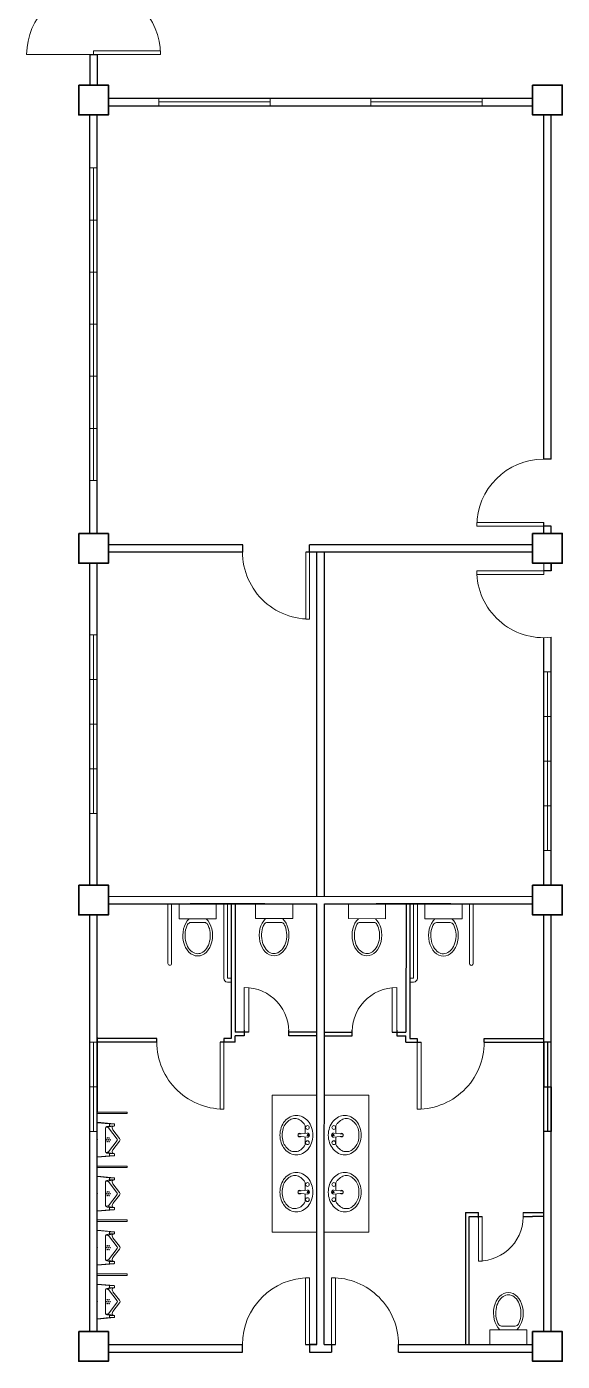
# Model space of a CAD drawing. Header units: millimetres. Extents: x 63005 to 126950, y 36019 to 74749.
# Drawn here: x 63222.58 to 63229.78, y 36328.41 to 36346.35 of the extents above; entities that cross this region are included whole.
import ezdxf

# ---------------------------------------------------------------- set-up
doc = ezdxf.new("R2010")
doc.units = ezdxf.units.MM
doc.header["$LTSCALE"] = 0.04

msp = doc.modelspace()

# ---------------------------------------------------------------- linework, layer by layer
at = {"color": 8, "lineweight": 13}
for p, q in [((63223.48, 36346.027), (63224.38, 36346.027)), ((63223.48, 36345.977), (63223.48, 36346.027)), ((63224.38, 36346.027), (63224.38, 36345.977)), ((63223.48, 36345.977), (63222.58, 36345.977)), ((63224.38, 36345.977), (63223.48, 36345.977)), ((63228.63, 36339.639), (63228.63, 36339.689)), ((63228.63, 36339.689), (63229.53, 36339.689)), ((63229.53, 36339.639), (63228.63, 36339.639)), ((63226.332, 36338.389), (63226.332, 36339.289)), ((63226.382, 36339.289), (63226.382, 36338.389)), ((63229.53, 36339.039), (63228.63, 36339.039)), ((63228.63, 36339.039), (63228.63, 36338.989)), ((63228.63, 36338.989), (63229.53, 36338.989)), ((63229.53, 36338.989), (63229.53, 36339.139)), ((63229.53, 36339.039), (63229.53, 36338.989)), ((63226.382, 36338.389), (63226.332, 36338.389)), ((63225.506, 36332.838), (63225.506, 36333.438)), ((63225.566, 36333.438), (63225.566, 36332.838)), ((63227.494, 36333.438), (63227.494, 36332.838)), ((63227.554, 36332.838), (63227.554, 36333.438)), ((63225.179, 36331.803), (63225.179, 36332.703)), ((63225.229, 36332.703), (63225.229, 36331.803)), ((63225.229, 36331.803), (63225.179, 36331.803)), ((63228.655, 36330.361), (63228.655, 36329.761)), ((63228.705, 36329.761), (63228.705, 36330.361)), ((63228.655, 36329.761), (63228.705, 36329.761)), ((63226.38, 36329.537), (63226.33, 36329.537)), ((63226.33, 36329.537), (63226.33, 36328.637)), ((63226.38, 36328.637), (63226.38, 36329.537)), ((63226.73, 36329.537), (63226.68, 36329.537)), ((63226.68, 36329.537), (63226.68, 36328.637)), ((63226.73, 36328.637), (63226.73, 36329.537))]:
    msp.add_line(p, q, dxfattribs=at)
at = {"color": 8, "lineweight": 25}
for p, q in [((63223.43, 36345.977), (63223.43, 36345.565)), ((63223.43, 36345.977), (63223.53, 36345.977)), ((63223.53, 36345.977), (63223.53, 36345.565)), ((63223.68, 36345.389), (63229.38, 36345.389)), ((63223.68, 36345.289), (63229.38, 36345.289)), ((63226.53, 36345.389), (63229.38, 36345.389)), ((63223.43, 36339.539), (63223.43, 36345.165)), ((63223.53, 36339.539), (63223.53, 36345.165)), ((63229.53, 36340.539), (63229.53, 36345.165)), ((63229.63, 36340.539), (63229.63, 36345.165)), ((63229.63, 36340.539), (63229.53, 36340.539)), ((63229.53, 36339.539), (63229.53, 36339.689)), ((63229.63, 36339.639), (63229.53, 36339.639)), ((63229.63, 36339.539), (63229.63, 36339.639)), ((63225.487, 36339.389), (63223.68, 36339.389)), ((63225.482, 36339.389), (63225.482, 36339.289)), ((63229.38, 36339.389), (63226.382, 36339.389)), ((63226.382, 36339.289), (63226.382, 36339.389)), ((63225.482, 36339.289), (63223.68, 36339.289)), ((63229.38, 36339.289), (63226.332, 36339.289)), ((63226.482, 36339.289), (63226.382, 36339.289)), ((63226.482, 36334.663), (63226.482, 36339.289)), ((63226.582, 36334.663), (63226.582, 36339.289)), ((63223.43, 36334.813), (63223.43, 36339.139)), ((63223.53, 36334.813), (63223.53, 36339.139)), ((63229.63, 36339.039), (63229.53, 36339.039)), ((63229.63, 36339.039), (63229.63, 36339.139)), ((63229.63, 36339.139), (63229.63, 36339.039)), ((63229.53, 36334.812), (63229.53, 36338.139)), ((63229.63, 36334.812), (63229.63, 36338.144)), ((63223.68, 36334.663), (63229.38, 36334.662)), ((63223.68, 36334.563), (63226.482, 36334.563)), ((63225.329, 36334.553), (63225.329, 36332.838)), ((63225.329, 36334.553), (63225.329, 36332.753)), ((63225.381, 36334.563), (63225.381, 36332.838)), ((63226.48, 36328.637), (63226.482, 36334.563)), ((63226.58, 36328.637), (63226.582, 36334.563)), ((63226.582, 36334.563), (63229.38, 36334.562)), ((63228.28, 36334.562), (63227.28, 36334.562)), ((63227.68, 36334.563), (63227.679, 36332.838)), ((63227.732, 36334.552), (63227.731, 36332.838)), ((63227.732, 36334.552), (63227.731, 36332.752)), ((63223.43, 36328.813), (63223.43, 36334.413)), ((63223.53, 36332.913), (63223.53, 36334.413)), ((63229.53, 36328.813), (63229.53, 36334.412)), ((63229.63, 36328.813), (63229.63, 36334.412)), ((63223.53, 36328.813), (63223.53, 36332.913)), ((63224.33, 36332.753), (63223.53, 36332.753)), ((63224.329, 36332.703), (63224.329, 36332.753)), ((63225.329, 36332.753), (63225.229, 36332.753)), ((63225.329, 36332.753), (63225.229, 36332.753)), ((63225.229, 36332.753), (63225.229, 36332.703)), ((63225.329, 36332.838), (63225.329, 36332.787)), ((63225.506, 36332.838), (63225.381, 36332.838)), ((63225.506, 36332.787), (63225.381, 36332.787)), ((63225.381, 36332.703), (63225.381, 36332.787)), ((63225.566, 36332.838), (63225.406, 36332.838)), ((63225.506, 36332.863), (63225.506, 36332.787)), ((63226.481, 36332.787), (63226.104, 36332.787)), ((63226.106, 36332.787), (63226.106, 36332.863)), ((63226.481, 36332.838), (63226.106, 36332.838)), ((63226.579, 36332.838), (63226.954, 36332.838)), ((63226.579, 36332.787), (63226.956, 36332.787)), ((63226.954, 36332.787), (63226.954, 36332.863)), ((63227.494, 36332.838), (63227.654, 36332.838)), ((63227.554, 36332.863), (63227.554, 36332.786)), ((63227.554, 36332.838), (63227.679, 36332.838)), ((63227.554, 36332.786), (63227.679, 36332.786)), ((63227.679, 36332.702), (63227.679, 36332.786)), ((63227.731, 36332.838), (63227.731, 36332.786)), ((63227.731, 36332.752), (63227.831, 36332.752)), ((63227.731, 36332.752), (63227.831, 36332.752)), ((63227.831, 36332.752), (63227.831, 36332.702)), ((63228.73, 36332.752), (63229.53, 36332.751)), ((63228.731, 36332.702), (63228.731, 36332.752)), ((63224.329, 36332.703), (63223.53, 36332.703)), ((63225.381, 36332.703), (63225.179, 36332.703)), ((63227.679, 36332.702), (63227.881, 36332.702)), ((63228.731, 36332.702), (63229.53, 36332.701)), ((63228.48, 36330.411), (63228.555, 36330.411)), ((63228.48, 36330.411), (63228.48, 36328.637)), ((63228.555, 36330.411), (63228.655, 36330.411)), ((63228.655, 36330.336), (63228.655, 36330.411)), ((63229.253, 36330.411), (63229.38, 36330.411)), ((63229.38, 36330.411), (63229.53, 36330.411)), ((63228.53, 36328.636), (63228.53, 36330.361)), ((63228.53, 36330.361), (63228.705, 36330.361)), ((63229.255, 36330.361), (63229.38, 36330.361)), ((63229.53, 36330.361), (63229.38, 36330.361)), ((63223.68, 36328.637), (63225.48, 36328.637)), ((63225.48, 36328.537), (63225.48, 36328.637)), ((63226.48, 36328.637), (63226.38, 36328.637)), ((63226.38, 36328.637), (63226.38, 36328.537)), ((63226.58, 36328.637), (63226.68, 36328.637)), ((63226.68, 36328.637), (63226.68, 36328.537)), ((63227.58, 36328.637), (63229.38, 36328.637)), ((63227.58, 36328.537), (63227.58, 36328.637)), ((63223.68, 36328.537), (63225.48, 36328.537)), ((63226.38, 36328.537), (63226.68, 36328.537)), ((63227.58, 36328.537), (63229.38, 36328.537))]:
    msp.add_line(p, q, dxfattribs=at)
at = {"color": 8, "lineweight": 9}
for p, q in [((63225.105, 36345.389), (63224.355, 36345.389)), ((63224.355, 36345.389), (63224.355, 36345.289)), ((63224.355, 36345.339), (63225.855, 36345.339)), ((63224.355, 36345.289), (63225.855, 36345.289)), ((63225.855, 36345.289), (63225.855, 36345.389)), ((63227.205, 36345.289), (63227.205, 36345.389)), ((63227.205, 36345.339), (63228.705, 36345.339)), ((63228.705, 36345.289), (63227.205, 36345.289)), ((63227.955, 36345.389), (63228.705, 36345.389)), ((63228.705, 36345.389), (63228.705, 36345.289)), ((63223.43, 36343.752), (63223.43, 36344.452)), ((63223.43, 36344.452), (63223.53, 36344.452)), ((63223.48, 36344.452), (63223.48, 36343.052)), ((63223.53, 36344.452), (63223.53, 36343.052)), ((63223.43, 36343.752), (63223.53, 36343.752)), ((63223.43, 36342.352), (63223.43, 36343.052)), ((63223.43, 36343.052), (63223.53, 36343.052)), ((63223.53, 36343.052), (63223.43, 36343.052)), ((63223.48, 36343.052), (63223.48, 36341.652)), ((63223.53, 36343.052), (63223.53, 36341.652)), ((63223.43, 36342.352), (63223.53, 36342.352)), ((63223.53, 36341.652), (63223.43, 36341.652)), ((63223.43, 36340.952), (63223.43, 36341.652)), ((63223.43, 36341.652), (63223.53, 36341.652)), ((63223.53, 36341.652), (63223.43, 36341.652)), ((63223.48, 36341.652), (63223.48, 36340.252)), ((63223.53, 36341.652), (63223.53, 36340.252)), ((63223.43, 36340.952), (63223.53, 36340.952)), ((63223.53, 36340.252), (63223.43, 36340.252)), ((63223.43, 36338.176), (63223.53, 36338.176)), ((63223.48, 36338.176), (63223.48, 36335.776)), ((63223.43, 36337.576), (63223.53, 36337.576)), ((63229.53, 36337.678), (63229.63, 36337.678)), ((63229.58, 36337.678), (63229.58, 36335.278)), ((63229.53, 36337.078), (63229.63, 36337.078)), ((63223.43, 36336.976), (63223.53, 36336.976)), ((63229.53, 36336.478), (63229.63, 36336.478)), ((63223.43, 36336.376), (63223.53, 36336.376)), ((63223.43, 36335.776), (63223.53, 36335.776)), ((63229.53, 36335.878), (63229.63, 36335.878)), ((63229.53, 36335.278), (63229.63, 36335.278)), ((63224.479, 36334.561), (63224.479, 36333.861)), ((63224.529, 36333.761), (63224.529, 36334.561)), ((63224.629, 36334.561), (63225.129, 36334.561)), ((63224.629, 36334.361), (63224.629, 36334.561)), ((63225.129, 36334.561), (63225.129, 36334.361)), ((63225.229, 36333.561), (63225.229, 36334.561)), ((63225.279, 36334.561), (63225.279, 36333.861)), ((63225.656, 36334.563), (63226.156, 36334.563)), ((63225.656, 36334.363), (63225.656, 36334.563)), ((63226.156, 36334.563), (63226.156, 36334.363)), ((63227.405, 36334.562), (63226.905, 36334.563)), ((63226.905, 36334.563), (63226.905, 36334.363)), ((63227.405, 36334.362), (63227.405, 36334.562)), ((63227.782, 36334.561), (63227.782, 36333.861)), ((63227.832, 36333.561), (63227.832, 36334.561)), ((63228.432, 36334.56), (63227.932, 36334.56)), ((63227.932, 36334.56), (63227.932, 36334.36)), ((63228.432, 36334.36), (63228.432, 36334.56)), ((63228.532, 36333.76), (63228.532, 36334.56)), ((63228.582, 36334.56), (63228.582, 36333.86)), ((63225.129, 36334.361), (63224.629, 36334.361)), ((63226.156, 36334.363), (63225.656, 36334.363)), ((63226.905, 36334.363), (63227.405, 36334.362)), ((63227.932, 36334.36), (63228.432, 36334.36)), ((63224.969, 36334.311), (63224.788, 36334.311)), ((63225.997, 36334.313), (63225.816, 36334.313)), ((63227.064, 36334.312), (63227.245, 36334.312)), ((63228.091, 36334.31), (63228.272, 36334.31)), ((63224.479, 36333.861), (63224.479, 36333.761)), ((63225.279, 36333.861), (63225.279, 36333.561)), ((63227.782, 36333.861), (63227.782, 36333.561)), ((63228.582, 36333.86), (63228.582, 36333.76)), ((63225.279, 36333.561), (63225.329, 36333.561)), ((63225.329, 36333.511), (63225.279, 36333.511)), ((63227.782, 36333.561), (63227.732, 36333.561)), ((63227.732, 36333.511), (63227.782, 36333.511)), ((63223.53, 36332.703), (63223.43, 36332.703)), ((63223.43, 36332.703), (63223.43, 36332.103)), ((63223.48, 36332.703), (63223.48, 36331.503)), ((63223.43, 36332.103), (63223.53, 36332.103)), ((63223.53, 36332.103), (63223.53, 36331.503)), ((63223.53, 36331.503), (63223.43, 36331.503)), ((63223.53, 36331.618), (63223.53, 36331.622)), ((63223.53, 36331.163), (63223.53, 36331.618)), ((63223.53, 36331.476), (63223.53, 36331.546)), ((63223.534, 36331.625), (63223.755, 36331.605)), ((63223.534, 36331.62), (63223.691, 36331.606)), ((63223.64, 36331.232), (63223.64, 36331.549)), ((63223.659, 36331.56), (63223.642, 36331.557)), ((63223.657, 36331.568), (63223.691, 36331.575)), ((63223.659, 36331.56), (63223.747, 36331.574)), ((63223.798, 36331.4), (63223.678, 36331.553)), ((63223.692, 36331.605), (63223.755, 36331.605)), ((63223.755, 36331.575), (63223.693, 36331.575)), ((63223.695, 36331.601), (63223.695, 36331.58)), ((63223.73, 36331.554), (63223.73, 36331.55)), ((63223.739, 36331.524), (63223.829, 36331.409)), ((63223.747, 36331.574), (63223.755, 36331.575)), ((63223.76, 36331.6), (63223.76, 36331.58)), ((63226.229, 36331.468), (63226.351, 36331.481)), ((63226.833, 36331.468), (63226.711, 36331.481)), ((63223.798, 36331.381), (63223.678, 36331.228)), ((63223.739, 36331.257), (63223.829, 36331.372)), ((63226.229, 36331.439), (63226.351, 36331.425)), ((63226.833, 36331.439), (63226.711, 36331.425)), ((63223.53, 36331.163), (63223.53, 36331.158)), ((63223.534, 36331.16), (63223.691, 36331.175)), ((63223.534, 36331.155), (63223.755, 36331.175)), ((63223.659, 36331.221), (63223.642, 36331.224)), ((63223.657, 36331.212), (63223.691, 36331.206)), ((63223.659, 36331.221), (63223.747, 36331.207)), ((63223.692, 36331.175), (63223.755, 36331.175)), ((63223.755, 36331.205), (63223.693, 36331.205)), ((63223.695, 36331.18), (63223.695, 36331.201)), ((63223.73, 36331.227), (63223.73, 36331.231)), ((63223.747, 36331.207), (63223.755, 36331.205)), ((63223.76, 36331.18), (63223.76, 36331.2)), ((63223.53, 36330.893), (63223.53, 36330.897)), ((63223.53, 36330.893), (63223.53, 36330.438)), ((63223.534, 36330.9), (63223.755, 36330.88)), ((63223.534, 36330.895), (63223.691, 36330.881)), ((63223.64, 36330.824), (63223.64, 36330.507)), ((63223.659, 36330.835), (63223.642, 36330.832)), ((63223.657, 36330.843), (63223.691, 36330.85)), ((63223.659, 36330.835), (63223.747, 36330.849)), ((63223.798, 36330.675), (63223.678, 36330.828)), ((63223.692, 36330.88), (63223.755, 36330.88)), ((63223.755, 36330.85), (63223.693, 36330.85)), ((63223.695, 36330.876), (63223.695, 36330.855)), ((63223.73, 36330.829), (63223.73, 36330.825)), ((63223.739, 36330.799), (63223.829, 36330.684)), ((63223.747, 36330.849), (63223.755, 36330.85)), ((63223.76, 36330.875), (63223.76, 36330.855)), ((63223.53, 36330.579), (63223.53, 36330.509)), ((63223.798, 36330.656), (63223.678, 36330.503)), ((63223.739, 36330.532), (63223.829, 36330.647)), ((63226.229, 36330.702), (63226.351, 36330.715)), ((63226.229, 36330.673), (63226.351, 36330.659)), ((63226.833, 36330.702), (63226.711, 36330.715)), ((63226.833, 36330.673), (63226.711, 36330.659)), ((63223.53, 36330.438), (63223.53, 36330.433)), ((63223.534, 36330.435), (63223.691, 36330.45)), ((63223.534, 36330.43), (63223.755, 36330.45)), ((63223.659, 36330.496), (63223.642, 36330.499)), ((63223.657, 36330.487), (63223.691, 36330.481)), ((63223.659, 36330.496), (63223.747, 36330.482)), ((63223.692, 36330.45), (63223.755, 36330.45)), ((63223.755, 36330.48), (63223.693, 36330.48)), ((63223.695, 36330.455), (63223.695, 36330.476)), ((63223.73, 36330.502), (63223.73, 36330.506)), ((63223.747, 36330.482), (63223.755, 36330.48)), ((63223.76, 36330.455), (63223.76, 36330.475)), ((63223.53, 36330.168), (63223.53, 36330.172)), ((63223.53, 36330.168), (63223.53, 36329.713)), ((63223.534, 36330.175), (63223.755, 36330.155)), ((63223.534, 36330.17), (63223.691, 36330.156)), ((63223.64, 36330.099), (63223.64, 36329.782)), ((63223.659, 36330.11), (63223.642, 36330.107)), ((63223.657, 36330.118), (63223.691, 36330.125)), ((63223.659, 36330.11), (63223.747, 36330.124)), ((63223.798, 36329.95), (63223.678, 36330.103)), ((63223.692, 36330.155), (63223.755, 36330.155)), ((63223.755, 36330.125), (63223.693, 36330.125)), ((63223.695, 36330.151), (63223.695, 36330.13)), ((63223.73, 36330.104), (63223.73, 36330.1)), ((63223.739, 36330.074), (63223.829, 36329.959)), ((63223.747, 36330.124), (63223.755, 36330.125)), ((63223.76, 36330.15), (63223.76, 36330.13)), ((63223.53, 36329.854), (63223.53, 36329.784)), ((63223.798, 36329.931), (63223.678, 36329.778)), ((63223.739, 36329.807), (63223.829, 36329.922)), ((63223.53, 36329.713), (63223.53, 36329.708)), ((63223.534, 36329.71), (63223.691, 36329.725)), ((63223.534, 36329.705), (63223.755, 36329.725)), ((63223.659, 36329.771), (63223.642, 36329.774)), ((63223.657, 36329.762), (63223.691, 36329.756)), ((63223.659, 36329.771), (63223.747, 36329.757)), ((63223.692, 36329.725), (63223.755, 36329.725)), ((63223.755, 36329.755), (63223.693, 36329.755)), ((63223.695, 36329.73), (63223.695, 36329.751)), ((63223.73, 36329.777), (63223.73, 36329.781)), ((63223.747, 36329.757), (63223.755, 36329.755)), ((63223.76, 36329.73), (63223.76, 36329.75)), ((63223.53, 36329.443), (63223.53, 36329.447)), ((63223.53, 36329.443), (63223.53, 36328.988)), ((63223.534, 36329.45), (63223.755, 36329.43)), ((63223.534, 36329.445), (63223.691, 36329.431)), ((63223.64, 36329.374), (63223.64, 36329.057)), ((63223.659, 36329.385), (63223.642, 36329.382)), ((63223.657, 36329.393), (63223.691, 36329.4)), ((63223.659, 36329.385), (63223.747, 36329.399)), ((63223.798, 36329.225), (63223.678, 36329.378)), ((63223.692, 36329.43), (63223.755, 36329.43)), ((63223.755, 36329.4), (63223.693, 36329.4)), ((63223.695, 36329.426), (63223.695, 36329.405)), ((63223.73, 36329.379), (63223.73, 36329.375)), ((63223.739, 36329.349), (63223.829, 36329.234)), ((63223.747, 36329.399), (63223.755, 36329.4)), ((63223.76, 36329.425), (63223.76, 36329.405)), ((63223.53, 36329.129), (63223.53, 36329.059)), ((63223.798, 36329.206), (63223.678, 36329.053)), ((63223.739, 36329.082), (63223.829, 36329.197)), ((63223.53, 36328.988), (63223.53, 36328.983)), ((63223.534, 36328.985), (63223.691, 36329)), ((63223.534, 36328.98), (63223.755, 36329)), ((63223.659, 36329.046), (63223.642, 36329.049)), ((63223.657, 36329.037), (63223.691, 36329.031)), ((63223.659, 36329.046), (63223.747, 36329.032)), ((63223.692, 36329), (63223.755, 36329)), ((63223.755, 36329.03), (63223.693, 36329.03)), ((63223.695, 36329.005), (63223.695, 36329.026)), ((63223.73, 36329.052), (63223.73, 36329.056)), ((63223.747, 36329.032), (63223.755, 36329.03)), ((63223.76, 36329.005), (63223.76, 36329.025)), ((63228.805, 36328.637), (63228.805, 36328.837)), ((63228.805, 36328.837), (63229.305, 36328.837)), ((63228.965, 36328.887), (63229.146, 36328.887)), ((63229.305, 36328.837), (63229.305, 36328.637)), ((63229.305, 36328.637), (63228.805, 36328.637))]:
    msp.add_line(p, q, dxfattribs=at)
at = {"color": 8, "lineweight": -2}
for p, q in [((63229.63, 36339.539), (63229.63, 36339.639)), ((63225.487, 36339.389), (63225.482, 36339.389)), ((63225.78, 36334.563), (63224.78, 36334.563)), ((63223.53, 36332.763), (63223.53, 36331.763)), ((63229.63, 36332.703), (63229.53, 36332.703)), ((63229.53, 36332.703), (63229.53, 36332.103)), ((63229.58, 36332.703), (63229.58, 36331.503)), ((63229.53, 36332.103), (63229.63, 36332.103)), ((63229.63, 36332.103), (63229.63, 36331.503)), ((63229.63, 36331.503), (63229.53, 36331.503)), ((63226.33, 36328.637), (63226.48, 36328.637)), ((63226.58, 36328.637), (63226.73, 36328.637))]:
    msp.add_line(p, q, dxfattribs=at)
at = {"color": 8, "lineweight": 20}
for p, q in [((63227.831, 36332.702), (63227.831, 36331.802)), ((63227.881, 36331.802), (63227.881, 36332.702))]:
    msp.add_line(p, q, dxfattribs=at)
at = {"color": 8, "lineweight": 35}
for points in [[(63223.28, 36345.565), (63223.68, 36345.565), (63223.68, 36345.165), (63223.28, 36345.165)], [(63229.38, 36345.565), (63229.78, 36345.565), (63229.78, 36345.165), (63229.38, 36345.165)], [(63223.28, 36339.539), (63223.68, 36339.539), (63223.68, 36339.139), (63223.28, 36339.139)], [(63229.38, 36339.54), (63229.78, 36339.54), (63229.78, 36339.14), (63229.38, 36339.14)], [(63223.28, 36334.813), (63223.68, 36334.813), (63223.68, 36334.413), (63223.28, 36334.413)], [(63229.38, 36334.813), (63229.78, 36334.813), (63229.78, 36334.413), (63229.38, 36334.413)], [(63223.28, 36328.813), (63223.68, 36328.813), (63223.68, 36328.413), (63223.28, 36328.413)], [(63229.38, 36328.813), (63229.78, 36328.813), (63229.78, 36328.413), (63229.38, 36328.413)]]:
    msp.add_lwpolyline(points, close=True, dxfattribs=at)
at = {"color": 8, "lineweight": 9}
for points in [[(63224.355, 36345.389), (63225.855, 36345.389), (63225.855, 36345.289), (63224.355, 36345.289)], [(63227.205, 36345.389), (63228.705, 36345.389), (63228.705, 36345.289), (63227.205, 36345.289)], [(63223.43, 36344.452), (63223.53, 36344.452), (63223.53, 36340.252), (63223.43, 36340.252)], [(63223.43, 36338.176), (63223.53, 36338.176), (63223.53, 36335.776), (63223.43, 36335.776)], [(63229.53, 36337.678), (63229.63, 36337.678), (63229.63, 36335.278), (63229.53, 36335.278)], [(63223.53, 36331.503), (63223.43, 36331.503), (63223.43, 36332.703), (63223.53, 36332.703)], [(63229.53, 36332.701), (63229.63, 36332.701), (63229.63, 36331.503), (63229.53, 36331.503)], [(63223.93, 36331.763), (63223.93, 36331.743), (63223.53, 36331.743), (63223.53, 36331.763)], [(63223.93, 36331.038), (63223.93, 36331.018), (63223.53, 36331.018), (63223.53, 36331.038)], [(63223.93, 36330.313), (63223.93, 36330.293), (63223.53, 36330.293), (63223.53, 36330.313)], [(63223.93, 36329.588), (63223.93, 36329.568), (63223.53, 36329.568), (63223.53, 36329.588)]]:
    msp.add_lwpolyline(points, close=True, dxfattribs=at)
at = {"color": 8, "lineweight": 9, "ltscale": 0.4}
for points in [[(63226.481, 36331.99), (63226.481, 36330.15), (63225.881, 36330.15), (63225.881, 36331.99)], [(63226.581, 36331.99), (63226.581, 36330.15), (63227.181, 36330.15), (63227.181, 36331.99)]]:
    msp.add_lwpolyline(points, close=True, dxfattribs=at)
at = {"color": 8, "lineweight": 9}
for points in [[(63226.206, 36331.718, 0.11576), (63226.123, 36331.699, 0.104047), (63226.049, 36331.64, 0.090875), (63226.002, 36331.556, 0.083344), (63225.985, 36331.453, 0.083344), (63226.002, 36331.35, 0.090875), (63226.049, 36331.266, 0.104047), (63226.123, 36331.207, 0.11576), (63226.206, 36331.188, 0.11576), (63226.288, 36331.207, 0.104047), (63226.362, 36331.266, 0.090875), (63226.409, 36331.35, 0.083344), (63226.427, 36331.453, 0.083344), (63226.409, 36331.556, 0.090875), (63226.362, 36331.64, 0.104047), (63226.288, 36331.699, 0.11576)], [(63226.856, 36331.718, -0.11576), (63226.939, 36331.699, -0.104047), (63227.012, 36331.64, -0.090875), (63227.06, 36331.556, -0.083344), (63227.077, 36331.453, -0.083344), (63227.06, 36331.35, -0.090875), (63227.012, 36331.266, -0.104047), (63226.939, 36331.207, -0.11576), (63226.856, 36331.188, -0.11576), (63226.774, 36331.207, -0.104047), (63226.7, 36331.266, -0.090875), (63226.652, 36331.35, -0.083344), (63226.635, 36331.453, -0.083344), (63226.652, 36331.556, -0.090875), (63226.7, 36331.64, -0.104047), (63226.774, 36331.699, -0.11576)], [(63226.206, 36330.422, -0.11576), (63226.123, 36330.441, -0.104047), (63226.049, 36330.5, -0.090875), (63226.002, 36330.584, -0.083344), (63225.985, 36330.687, -0.083344), (63226.002, 36330.791, -0.090875), (63226.049, 36330.875, -0.104047), (63226.123, 36330.933, -0.11576), (63226.206, 36330.952, -0.11576), (63226.288, 36330.933, -0.104047), (63226.362, 36330.875, -0.090875), (63226.409, 36330.791, -0.083344), (63226.427, 36330.687, -0.083344), (63226.409, 36330.584, -0.090875), (63226.362, 36330.5, -0.104047), (63226.288, 36330.441, -0.11576)], [(63226.856, 36330.422, 0.11576), (63226.939, 36330.441, 0.104047), (63227.012, 36330.5, 0.090875), (63227.06, 36330.584, 0.083344), (63227.077, 36330.687, 0.083344), (63227.06, 36330.791, 0.090875), (63227.012, 36330.875, 0.104047), (63226.939, 36330.933, 0.11576), (63226.856, 36330.952, 0.11576), (63226.774, 36330.933, 0.104047), (63226.7, 36330.875, 0.090875), (63226.652, 36330.791, 0.083344), (63226.635, 36330.687, 0.083344), (63226.652, 36330.584, 0.090875), (63226.7, 36330.5, 0.104047), (63226.774, 36330.441, 0.11576)]]:
    msp.add_lwpolyline(points, format="xyb", close=True, dxfattribs=at)
for points in [[(63226.185, 36331.676, 0.124838), (63226.122, 36331.66, 0.105788), (63226.064, 36331.61, 0.086697), (63226.028, 36331.541, 0.076776), (63226.015, 36331.453, 0.076776), (63226.028, 36331.365, 0.086697), (63226.064, 36331.296, 0.105788), (63226.122, 36331.246, 0.124838), (63226.185, 36331.231, 0.124838), (63226.247, 36331.246, 0.105788), (63226.305, 36331.296, 0.040067), (63226.325, 36331.326), (63226.325, 36331.429, 0.040067)], [(63226.325, 36331.477), (63226.325, 36331.58, 0.040067), (63226.305, 36331.61, 0.105788), (63226.247, 36331.66, 0.124838), (63226.185, 36331.676, 0.124838)], [(63226.877, 36331.676, -0.124838), (63226.94, 36331.66, -0.105788), (63226.997, 36331.61, -0.086697), (63227.034, 36331.541, -0.076776), (63227.047, 36331.453, -0.076776), (63227.034, 36331.365, -0.086697), (63226.997, 36331.296, -0.105788), (63226.94, 36331.246, -0.124838), (63226.877, 36331.231, -0.124838), (63226.815, 36331.246, -0.105788), (63226.757, 36331.296, -0.040067), (63226.737, 36331.326), (63226.737, 36331.429, -0.040067)], [(63226.737, 36331.477), (63226.737, 36331.58, -0.040067), (63226.757, 36331.61, -0.105788), (63226.815, 36331.66, -0.124838), (63226.877, 36331.676, -0.124838)], [(63226.185, 36330.465, -0.124838), (63226.122, 36330.481, -0.105788), (63226.064, 36330.53, -0.086697), (63226.028, 36330.6, -0.076776), (63226.015, 36330.687, -0.076776), (63226.028, 36330.775, -0.086697), (63226.064, 36330.844, -0.105788), (63226.122, 36330.894, -0.124838), (63226.185, 36330.91, -0.124838), (63226.247, 36330.894, -0.105788), (63226.305, 36330.844, -0.040067), (63226.325, 36330.814), (63226.325, 36330.712, -0.040067)], [(63226.877, 36330.465, 0.124838), (63226.94, 36330.48, 0.105788), (63226.997, 36330.53, 0.086697), (63227.034, 36330.6, 0.076776), (63227.047, 36330.687, 0.076776), (63227.034, 36330.775, 0.086697), (63226.997, 36330.844, 0.105788), (63226.94, 36330.894, 0.124838), (63226.877, 36330.91, 0.124838), (63226.815, 36330.894, 0.105788), (63226.757, 36330.844, 0.040067), (63226.737, 36330.814), (63226.737, 36330.712, 0.040067)], [(63226.325, 36330.663), (63226.325, 36330.561, -0.040067), (63226.305, 36330.53, -0.105788), (63226.247, 36330.481, -0.124838), (63226.185, 36330.465, -0.124838)], [(63226.737, 36330.663), (63226.737, 36330.561, 0.040067), (63226.757, 36330.53, 0.105788), (63226.815, 36330.48, 0.124838), (63226.877, 36330.465, 0.124838)]]:
    msp.add_lwpolyline(points, format="xyb", dxfattribs=at)
for centre, radius in [((63226.354, 36331.555), 0.0255), ((63226.36, 36331.453), 0.0095), ((63226.708, 36331.555), 0.0255), ((63226.702, 36331.453), 0.0095), ((63223.651, 36331.39), 0.004), ((63223.663, 36331.415), 0.004), ((63223.663, 36331.365), 0.004), ((63223.676, 36331.39), 0.004), ((63223.688, 36331.415), 0.004), ((63223.688, 36331.365), 0.004), ((63223.701, 36331.39), 0.004), ((63226.354, 36331.351), 0.0255), ((63226.708, 36331.351), 0.0255), ((63226.354, 36330.789), 0.0255), ((63226.708, 36330.789), 0.0255), ((63223.651, 36330.665), 0.004), ((63223.663, 36330.69), 0.004), ((63223.663, 36330.64), 0.004), ((63223.676, 36330.665), 0.004), ((63223.688, 36330.69), 0.004), ((63223.688, 36330.64), 0.004), ((63223.701, 36330.665), 0.004), ((63226.354, 36330.586), 0.0255), ((63226.36, 36330.687), 0.0095), ((63226.708, 36330.586), 0.0255), ((63226.702, 36330.687), 0.0095), ((63223.651, 36329.94), 0.004), ((63223.663, 36329.965), 0.004), ((63223.663, 36329.915), 0.004), ((63223.676, 36329.94), 0.004), ((63223.688, 36329.965), 0.004), ((63223.688, 36329.915), 0.004), ((63223.701, 36329.94), 0.004), ((63223.651, 36329.215), 0.004), ((63223.663, 36329.24), 0.004), ((63223.663, 36329.19), 0.004), ((63223.676, 36329.215), 0.004), ((63223.688, 36329.24), 0.004), ((63223.688, 36329.19), 0.004), ((63223.701, 36329.215), 0.004)]:
    msp.add_circle(centre, radius, dxfattribs=at)
at = {"color": 8, "lineweight": 13}
for centre, radius, start, end in [((63223.48, 36345.977), 0.9, 0, 180), ((63229.53, 36339.639), 0.9, 90.0002, 180.0002), ((63226.382, 36339.289), 0.9, 173.6208, 270.0002), ((63229.53, 36339.039), 0.9, 180.0002, 276.3796), ((63225.506, 36332.838), 0.6, 355.0883, 90.0002), ((63227.554, 36332.838), 0.6, 89.9792, 184.8911), ((63225.229, 36332.703), 0.9, 176.8154, 270), ((63228.655, 36330.361), 0.6, 270.0002, 4.7804), ((63226.38, 36328.637), 0.9, 90.0002, 180.0002), ((63226.68, 36328.637), 0.9, 0.0002, 90.0002)]:
    msp.add_arc(centre, radius, start, end, dxfattribs=at)
at = {"color": 8, "lineweight": 9}
for centre, radius, start, end in [((63224.788, 36334.261), 0.05, 90, 151.9916), ((63224.969, 36334.261), 0.05, 28.1501, 90), ((63225.816, 36334.263), 0.05, 90.0002, 151.9918), ((63225.997, 36334.263), 0.05, 28.1502, 90.0002), ((63227.064, 36334.262), 0.05, 89.9792, 151.8291), ((63227.245, 36334.262), 0.05, 27.9875, 89.9792), ((63228.091, 36334.26), 0.05, 89.9793, 151.8293), ((63228.272, 36334.26), 0.05, 27.9877, 89.9793), ((63224.504, 36333.761), 0.025, 180, 0), ((63228.557, 36333.76), 0.025, 179.9793, 359.9793), ((63225.279, 36333.561), 0.05, 180, 270), ((63227.782, 36333.561), 0.05, 269.9793, 359.9793), ((63223.533, 36331.622), 0.003, 86.1861, 180.0002), ((63223.533, 36331.618), 0.003, 86.532, 180.0002), ((63223.66, 36331.549), 0.02, 100.305, 180.0002), ((63223.662, 36331.54), 0.02, 39.3164, 99.2903), ((63223.69, 36331.601), 0.005, 0.0002, 86.532), ((63223.69, 36331.58), 0.005, 280.305, 0.0002), ((63223.75, 36331.554), 0.02, 99.2903, 180.0002), ((63223.77, 36331.55), 0.04, 180.0002, 219.3164), ((63223.755, 36331.6), 0.005, 0.0002, 90.0002), ((63223.755, 36331.58), 0.005, 270.0002, 0.0002), ((63226.252, 36331.453), 0.025, 161.3795, 198.6209), ((63226.323, 36331.453), 0.0948, 171.2028, 188.7976), ((63226.252, 36331.453), 0.025, 48.798, 143.6934), ((63226.354, 36331.453), 0.028, 263.7547, 96.2457), ((63226.708, 36331.453), 0.028, 83.7547, 276.2457), ((63226.81, 36331.453), 0.025, 36.307, 131.2024), ((63226.739, 36331.453), 0.0948, 351.2028, 8.7976), ((63226.81, 36331.453), 0.025, 341.3795, 18.6209), ((63223.638, 36331.415), 0.004, 305.6756, 54.3248), ((63223.638, 36331.365), 0.004, 305.6756, 54.3248), ((63223.786, 36331.39), 0.015, 320.6839, 39.3164), ((63223.805, 36331.39), 0.03, 322.8155, 37.1849), ((63226.252, 36331.453), 0.025, 216.307, 311.2024), ((63226.81, 36331.453), 0.025, 228.798, 323.6934), ((63223.533, 36331.163), 0.003, 180.0002, 273.4684), ((63223.533, 36331.158), 0.003, 180.0002, 273.8143), ((63223.66, 36331.232), 0.02, 180.0002, 259.6953), ((63223.662, 36331.241), 0.02, 260.71, 320.6839), ((63223.69, 36331.201), 0.005, 0.0002, 79.6953), ((63223.69, 36331.18), 0.005, 273.4684, 0.0002), ((63223.77, 36331.231), 0.04, 140.6839, 180.0002), ((63223.75, 36331.227), 0.02, 180.0002, 260.71), ((63223.755, 36331.2), 0.005, 0.0002, 90.0002), ((63223.755, 36331.18), 0.005, 270.0002, 0.0002), ((63223.533, 36330.897), 0.003, 86.1861, 180.0002), ((63223.533, 36330.893), 0.003, 86.532, 180.0002), ((63223.66, 36330.824), 0.02, 100.305, 180.0002), ((63223.662, 36330.815), 0.02, 39.3164, 99.2903), ((63223.69, 36330.876), 0.005, 0.0002, 86.532), ((63223.69, 36330.855), 0.005, 280.305, 0.0002), ((63223.75, 36330.829), 0.02, 99.2903, 180.0002), ((63223.77, 36330.825), 0.04, 180.0002, 219.3164), ((63223.755, 36330.875), 0.005, 0.0002, 90.0002), ((63223.755, 36330.855), 0.005, 270.0002, 0.0002), ((63223.638, 36330.69), 0.004, 305.6756, 54.3248), ((63223.638, 36330.64), 0.004, 305.6756, 54.3248), ((63223.786, 36330.665), 0.015, 320.6839, 39.3164), ((63223.805, 36330.665), 0.03, 322.8155, 37.1849), ((63226.252, 36330.687), 0.025, 161.3795, 198.6209), ((63226.323, 36330.687), 0.0948, 171.2028, 188.7976), ((63226.252, 36330.687), 0.025, 48.798, 143.6934), ((63226.252, 36330.687), 0.025, 216.307, 311.2024), ((63226.354, 36330.687), 0.028, 263.7547, 96.2457), ((63226.708, 36330.687), 0.028, 83.7547, 276.2457), ((63226.81, 36330.687), 0.025, 36.307, 131.2024), ((63226.81, 36330.687), 0.025, 228.798, 323.6934), ((63226.739, 36330.687), 0.0948, 351.2028, 8.7976), ((63226.81, 36330.687), 0.025, 341.3795, 18.6209), ((63223.533, 36330.438), 0.003, 180.0002, 273.4684), ((63223.533, 36330.433), 0.003, 180.0002, 273.8143), ((63223.66, 36330.507), 0.02, 180.0002, 259.6953), ((63223.662, 36330.516), 0.02, 260.71, 320.6839), ((63223.69, 36330.476), 0.005, 0.0002, 79.6953), ((63223.69, 36330.455), 0.005, 273.4684, 0.0002), ((63223.77, 36330.506), 0.04, 140.6839, 180.0002), ((63223.75, 36330.502), 0.02, 180.0002, 260.71), ((63223.755, 36330.475), 0.005, 0.0002, 90.0002), ((63223.755, 36330.455), 0.005, 270.0002, 0.0002), ((63223.533, 36330.172), 0.003, 86.1861, 180.0002), ((63223.533, 36330.168), 0.003, 86.532, 180.0002), ((63223.66, 36330.099), 0.02, 100.305, 180.0002), ((63223.662, 36330.09), 0.02, 39.3164, 99.2903), ((63223.69, 36330.151), 0.005, 0.0002, 86.532), ((63223.69, 36330.13), 0.005, 280.305, 0.0002), ((63223.75, 36330.104), 0.02, 99.2903, 180.0002), ((63223.77, 36330.1), 0.04, 180.0002, 219.3164), ((63223.755, 36330.15), 0.005, 0.0002, 90.0002), ((63223.755, 36330.13), 0.005, 270.0002, 0.0002), ((63223.638, 36329.965), 0.004, 305.6756, 54.3248), ((63223.638, 36329.915), 0.004, 305.6756, 54.3248), ((63223.786, 36329.94), 0.015, 320.6839, 39.3164), ((63223.805, 36329.94), 0.03, 322.8155, 37.1849), ((63223.533, 36329.713), 0.003, 180.0002, 273.4684), ((63223.533, 36329.708), 0.003, 180.0002, 273.8143), ((63223.66, 36329.782), 0.02, 180.0002, 259.6953), ((63223.662, 36329.791), 0.02, 260.71, 320.6839), ((63223.69, 36329.751), 0.005, 0.0002, 79.6953), ((63223.69, 36329.73), 0.005, 273.4684, 0.0002), ((63223.77, 36329.781), 0.04, 140.6839, 180.0002), ((63223.75, 36329.777), 0.02, 180.0002, 260.71), ((63223.755, 36329.75), 0.005, 0.0002, 90.0002), ((63223.755, 36329.73), 0.005, 270.0002, 0.0002), ((63223.533, 36329.447), 0.003, 86.1861, 180.0002), ((63223.533, 36329.443), 0.003, 86.532, 180.0002), ((63223.66, 36329.374), 0.02, 100.305, 180.0002), ((63223.662, 36329.365), 0.02, 39.3164, 99.2903), ((63223.69, 36329.426), 0.005, 0.0002, 86.532), ((63223.69, 36329.405), 0.005, 280.305, 0.0002), ((63223.75, 36329.379), 0.02, 99.2903, 180.0002), ((63223.77, 36329.375), 0.04, 180.0002, 219.3164), ((63223.755, 36329.425), 0.005, 0.0002, 90.0002), ((63223.755, 36329.405), 0.005, 270.0002, 0.0002), ((63223.638, 36329.24), 0.004, 305.6756, 54.3248), ((63223.638, 36329.19), 0.004, 305.6756, 54.3248), ((63223.786, 36329.215), 0.015, 320.6839, 39.3164), ((63223.805, 36329.215), 0.03, 322.8155, 37.1849), ((63223.533, 36328.988), 0.003, 180.0002, 273.4684), ((63223.533, 36328.983), 0.003, 180.0002, 273.8143), ((63223.66, 36329.057), 0.02, 180.0002, 259.6953), ((63223.662, 36329.066), 0.02, 260.71, 320.6839), ((63223.69, 36329.026), 0.005, 0.0002, 79.6953), ((63223.69, 36329.005), 0.005, 273.4684, 0.0002), ((63223.77, 36329.056), 0.04, 140.6839, 180.0002), ((63223.75, 36329.052), 0.02, 180.0002, 260.71), ((63223.755, 36329.025), 0.005, 0.0002, 90.0002), ((63223.755, 36329.005), 0.005, 270.0002, 0.0002), ((63228.965, 36328.937), 0.05, 208.1502, 270.0002), ((63229.146, 36328.937), 0.05, 270.0002, 331.9918)]:
    msp.add_arc(centre, radius, start, end, dxfattribs=at)
at = {"color": 8, "lineweight": 20}
msp.add_arc((63227.831, 36332.702), 0.9, 269.9793, 3.1639, dxfattribs=at)
at = {"color": 8, "lineweight": 9, "extrusion": (0, 0, -1)}
for centre, major_axis in [((63224.879, 36334.136), (0, 0.275)), ((63225.906, 36334.138), (0, 0.275)), ((63229.055, 36329.062), (0, -0.275))]:
    msp.add_ellipse(centre, major_axis=major_axis, ratio=0.727273, start_param=0.612555, end_param=5.670631, dxfattribs=at)
at = {"color": 8, "lineweight": 9}
for centre in [(63227.154, 36334.137), (63228.182, 36334.135)]:
    msp.add_ellipse(centre, major_axis=(0, 0.275), ratio=0.727273, start_param=0.612555, end_param=5.670631, dxfattribs=at)
for points in [[(63225.014, 36334.285), (63225.022, 36334.268), (63225.03, 36334.25), (63225.057, 36334.159), (63225.051, 36334.072), (63224.994, 36333.94), (63224.944, 36333.899), (63224.846, 36333.885), (63224.793, 36333.911), (63224.719, 36334.022), (63224.701, 36334.106), (63224.717, 36334.22), (63224.729, 36334.255), (63224.744, 36334.284)], [(63226.041, 36334.286), (63226.05, 36334.27), (63226.057, 36334.252), (63226.084, 36334.161), (63226.079, 36334.073), (63226.021, 36333.942), (63225.971, 36333.9), (63225.873, 36333.887), (63225.821, 36333.913), (63225.747, 36334.024), (63225.729, 36334.108), (63225.744, 36334.222), (63225.756, 36334.257), (63225.772, 36334.286)], [(63227.02, 36334.286), (63227.011, 36334.27), (63227.004, 36334.252), (63226.977, 36334.16), (63226.982, 36334.073), (63227.04, 36333.942), (63227.09, 36333.9), (63227.188, 36333.887), (63227.24, 36333.913), (63227.314, 36334.024), (63227.332, 36334.108), (63227.316, 36334.221), (63227.305, 36334.256), (63227.289, 36334.286)], [(63228.047, 36334.284), (63228.038, 36334.268), (63228.031, 36334.25), (63228.004, 36334.158), (63228.009, 36334.071), (63228.067, 36333.94), (63228.117, 36333.898), (63228.215, 36333.885), (63228.267, 36333.911), (63228.341, 36334.022), (63228.359, 36334.106), (63228.344, 36334.219), (63228.332, 36334.254), (63228.316, 36334.284)], [(63228.921, 36328.913), (63228.912, 36328.93), (63228.905, 36328.948), (63228.878, 36329.039), (63228.883, 36329.126), (63228.941, 36329.258), (63228.991, 36329.299), (63229.089, 36329.312), (63229.141, 36329.287), (63229.215, 36329.175), (63229.233, 36329.092), (63229.217, 36328.978), (63229.206, 36328.943), (63229.19, 36328.913)]]:
    msp.add_open_spline(points, degree=3, knots=[0.937253, 0.937253, 0.937253, 0.937253, 1.185372, 1.185372, 2.113864, 2.113864, 3.042356, 3.042356, 3.970847, 3.970847, 4.899339, 4.899339, 5.346062, 5.346062, 5.346062, 5.346062], dxfattribs=at)
for p in [(63223.53, 36331.39), (63223.53, 36330.665), (63223.53, 36329.94), (63223.53, 36329.215)]:
    msp.add_point(p, dxfattribs=at)

doc.saveas('drawing.dxf')
